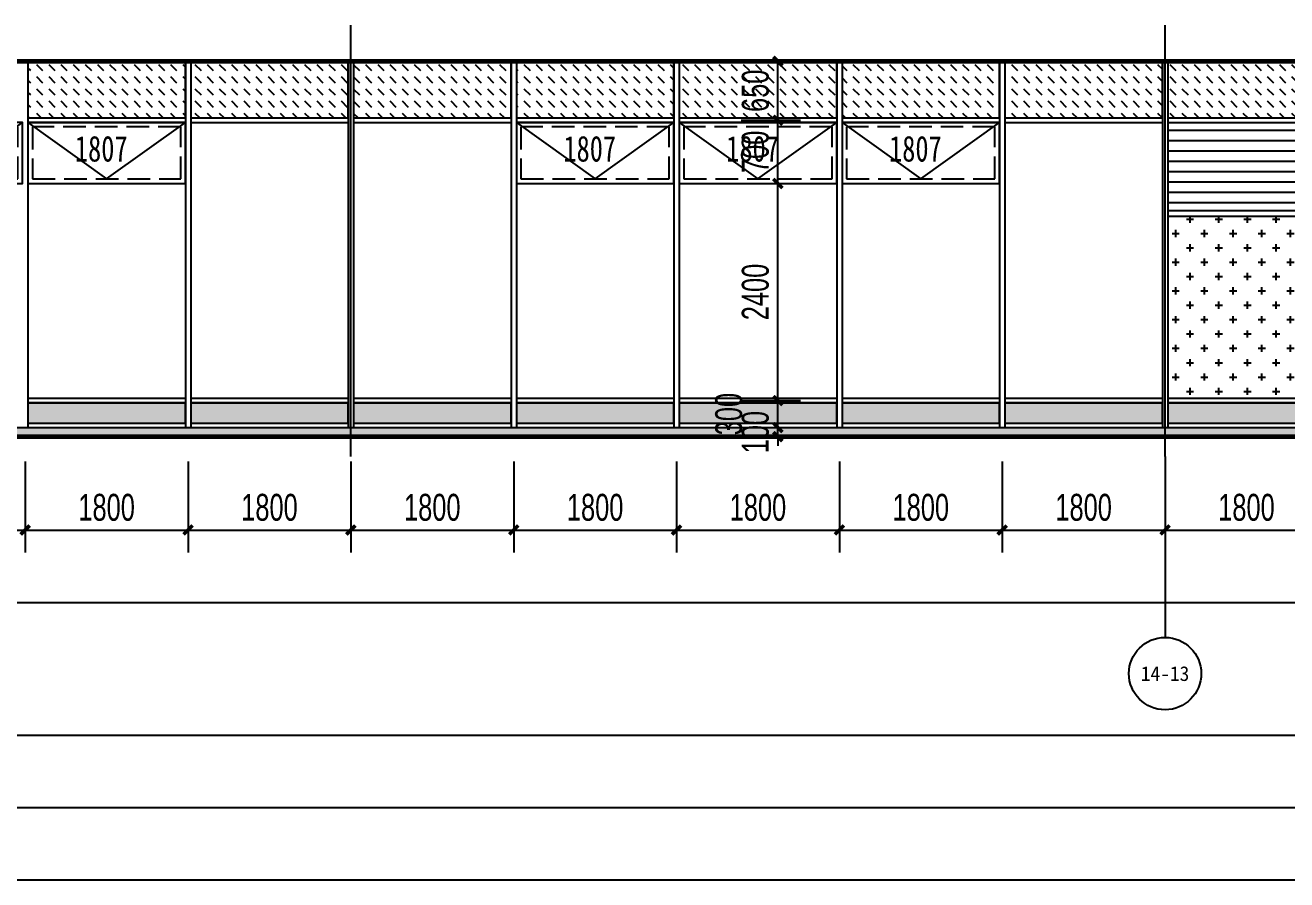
# Model space of a CAD drawing. Extents: x -483182 to 812890, y -390528 to -214858.
# Drawn here: x -357800 to -343855, y -316392 to -306942 of the extents above; entities that cross this region are included whole.
import ezdxf
from ezdxf.enums import TextEntityAlignment as Align

# ---------------------------------------------------------------- set-up
doc = ezdxf.new("R2010")
doc.units = 0
doc.header["$LTSCALE"] = 1000
doc.header["$MEASUREMENT"] = 0
doc.linetypes.add('DASH', pattern=[0.35, 0.25, -0.1])
for name, color, linetype in [('01-标注_尺寸', 124, 'Continuous'), ('01-标注_轴线坐标', 132, 'Continuous'), ('02-TEXT_轴号', 7, 'Continuous'), ('05-填充_156', 156, 'Continuous'), ('05-填充_168', 168, 'Continuous'), ('05-填充_18', 18, 'Continuous'), ('A-0-图名图例', 2, 'Continuous'), ('A-C_窗', 140, 'Continuous'), ('E-立面轮廓', 241, 'Continuous'), ('外墙百叶', 162, 'Continuous')]:
    doc.layers.add(name, color=color, linetype=linetype)
doc.layers.add('04-不打印_辅助线', color=165, linetype='Continuous', plot=False)
doc.styles.add('_TCH_AXIS', font='STXIHEI_0.TTF', dxfattribs={"width": 0.75})
doc.styles.add('_TCH_DIM_T3', font='ros.shx', dxfattribs={"width": 0.705882, "bigfont": 'jd.shx'})
doc.styles.get("Standard").update_dxf_attribs({"font": 'STXIHEI_0.TTF', "width": 0.75})
doc.dimstyles.new('_TCH_ARCH&&100', dxfattribs={"dimtxt": 297.5, "dimasz": 100, "dimexe": 250, "dimexo": 300, "dimgap": 100, "dimtad": 1, "dimdec": 0, "dimzin": 0, "dimdsep": 46, "dimtxsty": '_TCH_DIM_T3', "dimblk": 'ARCHTICK', "dimcen": 0.09, "dimclrt": 7, "dimazin": 2, "dimtfac": 1, "dimtdec": 0, "dimtix": 1, "dimtmove": 2, "dimatfit": 3, "dimfxl": 0, "dimtolj": 1, "dimtzin": 0, "dimarcsym": 0})

# ---------------------------------------------------------------- blocks, each defined once
blk = doc.blocks.new('*U464')
at = {"layer": '05-填充_156'}
h = blk.add_hatch(dxfattribs=at)
h.set_pattern_fill('DASH', color=256, scale=100, angle=315)
h.set_pattern_definition([(315, (17475, 318054.43), (134.703842, -3e-14), [95.25, -95.25])])
h.paths.add_polyline_path([(0, 50), (1740, 50), (1740, 675), (0, 675)])
blk.add_lwpolyline([(0, 50), (1740, 50), (1740, 675), (0, 675)], close=True)
for points in [[(0, 50), (1740, 50)], [(0, 0), (1740, 0)]]:
    blk.add_lwpolyline(points)
blk = doc.blocks.new('kdytu')
at = {"layer": '05-填充_168'}
h = blk.add_hatch(color=256, dxfattribs=at)
h.dxf.hatch_style = 1
h.paths.add_polyline_path([(0, 50), (1740, 50), (1740, 275), (0, 275)])
for points in [[(0, 325), (1740, 325)], [(0, 275), (1740, 275)], [(0, 50), (1740, 50)], [(0, 0), (1740, 0)]]:
    blk.add_lwpolyline(points)
blk.add_lwpolyline([(0, 50), (1740, 50), (1740, 275), (0, 275)], close=True)
blk = doc.blocks.new('*U625')
at = {"layer": 'A-C_窗'}
blk.add_blockref('kdytu', (-870, -162.5), dxfattribs=at)
blk = doc.blocks.new('*U626')
at = {"layer": 'A-C_窗', "color": 0, "linetype": 'ByBlock', "lineweight": -2, "transparency": 16777216}
for p in [(0, 0), (1800, 0), (3600, 0), (5400, 0), (7200, 0), (9000, 0), (10800, 0), (12600, 0)]:
    blk.add_blockref('*U625', p, dxfattribs=at)
blk = doc.blocks.new('A$C2E0A5E3B')
blk.add_lwpolyline([(-5, 0), (1735, 0), (1735, 675), (-5, 675)], close=True)
for points in [[(-5, 675), (865, 50)], [(865, 50), (1735, 675)]]:
    blk.add_lwpolyline(points)
at = {"linetype": 'DASH'}
blk.add_lwpolyline([(45, 50), (1685, 50), (1685, 625), (45, 625)], close=True, dxfattribs=at)
at = {"layer": '04-不打印_辅助线', "width": 0.75}
blk.add_text('1807', height=285.4, dxfattribs=at).set_placement((514, 242))
blk = doc.blocks.new('*U627')
at = {"layer": 'A-C_窗'}
blk.add_blockref('A$C2E0A5E3B', (-865, -337.5), dxfattribs=at)
blk = doc.blocks.new('*U628')
at = {"layer": 'A-C_窗', "color": 0, "linetype": 'ByBlock', "lineweight": -2, "transparency": 16777216}
for p in [(0, 0), (1800, 0), (3600, 0)]:
    blk.add_blockref('*U627', p, dxfattribs=at)
blk = doc.blocks.new('*U631')
at = {"layer": 'A-C_窗'}
blk.add_blockref('A$C2E0A5E3B', (-865, -337.5), dxfattribs=at)
blk = doc.blocks.new('*U632')
at = {"layer": 'A-C_窗', "color": 0, "linetype": 'ByBlock', "lineweight": -2, "transparency": 16777216}
for p in [(0, 0), (1800, 0), (3600, 0)]:
    blk.add_blockref('*U631', p, dxfattribs=at)
blk = doc.blocks.new('_ArchTick')
at = {"color": 0, "linetype": 'ByBlock', "const_width": 0.4}
blk.add_lwpolyline([(-0.5, -0.5), (0.5, 0.5)], dxfattribs=at)
blk = doc.blocks.new('*D1678')
at = {"layer": '01-标注_轴线坐标', "color": 0, "lineweight": -2, "transparency": 16777216}
for p, q in [((-390200, -312465), (-390200, -313574)), ((-341508, -312465), (-341508, -313574)), ((-390200, -313324), (-341508, -313324))]:
    blk.add_line(p, q, dxfattribs=at)
at = {"layer": 'Defpoints', "color": 0, "transparency": 16777216}
for p in [(-390200, -312165), (-341508, -312165), (-341508, -313324)]:
    blk.add_point(p, dxfattribs=at)
at = {"layer": '01-标注_轴线坐标', "color": 0, "lineweight": -2, "transparency": 16777216, "xscale": 100, "yscale": 100, "zscale": 100, "rotation": 180}
blk.add_blockref('_ArchTick', (-390200, -313324), dxfattribs=at)
at = {"layer": '01-标注_轴线坐标', "color": 0, "lineweight": -2, "transparency": 16777216, "xscale": 100, "yscale": 100, "zscale": 100}
blk.add_blockref('_ArchTick', (-341508, -313324), dxfattribs=at)
at = {"layer": '01-标注_轴线坐标', "color": 7, "transparency": 16777216, "insert": (-365854, -313075), "char_height": 297.5, "attachment_point": 5, "style": '_TCH_DIM_T3'}
blk.add_mtext('\\A1;48692', dxfattribs=at)
blk = doc.blocks.new('*D1680')
at = {"layer": '01-标注_尺寸', "color": 0, "lineweight": -2, "transparency": 16777216}
for p, q in [((-345200, -311765), (-345200, -312774)), ((-343400, -311765), (-343400, -312774)), ((-345200, -312524), (-343400, -312524))]:
    blk.add_line(p, q, dxfattribs=at)
at = {"layer": 'Defpoints', "color": 0, "transparency": 16777216}
for p in [(-345200, -311465), (-343400, -311465), (-343400, -312524)]:
    blk.add_point(p, dxfattribs=at)
at = {"layer": '01-标注_尺寸', "color": 0, "lineweight": -2, "transparency": 16777216, "xscale": 100, "yscale": 100, "zscale": 100, "rotation": 180}
blk.add_blockref('_ArchTick', (-345200, -312524), dxfattribs=at)
at = {"layer": '01-标注_尺寸', "color": 0, "lineweight": -2, "transparency": 16777216, "xscale": 100, "yscale": 100, "zscale": 100}
blk.add_blockref('_ArchTick', (-343400, -312524), dxfattribs=at)
at = {"layer": '01-标注_尺寸', "color": 7, "transparency": 16777216, "insert": (-344300, -312275), "char_height": 297.5, "attachment_point": 5, "style": '_TCH_DIM_T3'}
blk.add_mtext('\\A1;1800', dxfattribs=at)
blk = doc.blocks.new('*D1681')
at = {"layer": '01-标注_尺寸', "color": 0, "lineweight": -2, "transparency": 16777216}
for p, q in [((-347000, -311765), (-347000, -312774)), ((-345200, -311765), (-345200, -312774)), ((-347000, -312524), (-345200, -312524))]:
    blk.add_line(p, q, dxfattribs=at)
at = {"layer": 'Defpoints', "color": 0, "transparency": 16777216}
for p in [(-347000, -311465), (-345200, -311465), (-345200, -312524)]:
    blk.add_point(p, dxfattribs=at)
at = {"layer": '01-标注_尺寸', "color": 0, "lineweight": -2, "transparency": 16777216, "xscale": 100, "yscale": 100, "zscale": 100, "rotation": 180}
blk.add_blockref('_ArchTick', (-347000, -312524), dxfattribs=at)
at = {"layer": '01-标注_尺寸', "color": 0, "lineweight": -2, "transparency": 16777216, "xscale": 100, "yscale": 100, "zscale": 100}
blk.add_blockref('_ArchTick', (-345200, -312524), dxfattribs=at)
at = {"layer": '01-标注_尺寸', "color": 7, "transparency": 16777216, "insert": (-346100, -312275), "char_height": 297.5, "attachment_point": 5, "style": '_TCH_DIM_T3'}
blk.add_mtext('\\A1;1800', dxfattribs=at)
blk = doc.blocks.new('*D1682')
at = {"layer": '01-标注_尺寸', "color": 0, "lineweight": -2, "transparency": 16777216}
for p, q in [((-348800, -311765), (-348800, -312774)), ((-347000, -311765), (-347000, -312774)), ((-348800, -312524), (-347000, -312524))]:
    blk.add_line(p, q, dxfattribs=at)
at = {"layer": 'Defpoints', "color": 0, "transparency": 16777216}
for p in [(-348800, -311465), (-347000, -311465), (-347000, -312524)]:
    blk.add_point(p, dxfattribs=at)
at = {"layer": '01-标注_尺寸', "color": 0, "lineweight": -2, "transparency": 16777216, "xscale": 100, "yscale": 100, "zscale": 100, "rotation": 180}
blk.add_blockref('_ArchTick', (-348800, -312524), dxfattribs=at)
at = {"layer": '01-标注_尺寸', "color": 0, "lineweight": -2, "transparency": 16777216, "xscale": 100, "yscale": 100, "zscale": 100}
blk.add_blockref('_ArchTick', (-347000, -312524), dxfattribs=at)
at = {"layer": '01-标注_尺寸', "color": 7, "transparency": 16777216, "insert": (-347900, -312275), "char_height": 297.5, "attachment_point": 5, "style": '_TCH_DIM_T3'}
blk.add_mtext('\\A1;1800', dxfattribs=at)
blk = doc.blocks.new('*D1683')
at = {"layer": '01-标注_尺寸', "color": 0, "lineweight": -2, "transparency": 16777216}
for p, q in [((-350600, -311765), (-350600, -312774)), ((-348800, -311765), (-348800, -312774)), ((-350600, -312524), (-348800, -312524))]:
    blk.add_line(p, q, dxfattribs=at)
at = {"layer": 'Defpoints', "color": 0, "transparency": 16777216}
for p in [(-350600, -311465), (-348800, -311465), (-348800, -312524)]:
    blk.add_point(p, dxfattribs=at)
at = {"layer": '01-标注_尺寸', "color": 0, "lineweight": -2, "transparency": 16777216, "xscale": 100, "yscale": 100, "zscale": 100, "rotation": 180}
blk.add_blockref('_ArchTick', (-350600, -312524), dxfattribs=at)
at = {"layer": '01-标注_尺寸', "color": 0, "lineweight": -2, "transparency": 16777216, "xscale": 100, "yscale": 100, "zscale": 100}
blk.add_blockref('_ArchTick', (-348800, -312524), dxfattribs=at)
at = {"layer": '01-标注_尺寸', "color": 7, "transparency": 16777216, "insert": (-349700, -312275), "char_height": 297.5, "attachment_point": 5, "style": '_TCH_DIM_T3'}
blk.add_mtext('\\A1;1800', dxfattribs=at)
blk = doc.blocks.new('*D1684')
at = {"layer": '01-标注_尺寸', "color": 0, "lineweight": -2, "transparency": 16777216}
for p, q in [((-352400, -311765), (-352400, -312774)), ((-350600, -311765), (-350600, -312774)), ((-352400, -312524), (-350600, -312524))]:
    blk.add_line(p, q, dxfattribs=at)
at = {"layer": 'Defpoints', "color": 0, "transparency": 16777216}
for p in [(-352400, -311465), (-350600, -311465), (-350600, -312524)]:
    blk.add_point(p, dxfattribs=at)
at = {"layer": '01-标注_尺寸', "color": 0, "lineweight": -2, "transparency": 16777216, "xscale": 100, "yscale": 100, "zscale": 100, "rotation": 180}
blk.add_blockref('_ArchTick', (-352400, -312524), dxfattribs=at)
at = {"layer": '01-标注_尺寸', "color": 0, "lineweight": -2, "transparency": 16777216, "xscale": 100, "yscale": 100, "zscale": 100}
blk.add_blockref('_ArchTick', (-350600, -312524), dxfattribs=at)
at = {"layer": '01-标注_尺寸', "color": 7, "transparency": 16777216, "insert": (-351500, -312275), "char_height": 297.5, "attachment_point": 5, "style": '_TCH_DIM_T3'}
blk.add_mtext('\\A1;1800', dxfattribs=at)
blk = doc.blocks.new('*D1685')
at = {"layer": '01-标注_尺寸', "color": 0, "lineweight": -2, "transparency": 16777216}
for p, q in [((-354200, -311765), (-354200, -312774)), ((-352400, -311765), (-352400, -312774)), ((-354200, -312524), (-352400, -312524))]:
    blk.add_line(p, q, dxfattribs=at)
at = {"layer": 'Defpoints', "color": 0, "transparency": 16777216}
for p in [(-354200, -311465), (-352400, -311465), (-352400, -312524)]:
    blk.add_point(p, dxfattribs=at)
at = {"layer": '01-标注_尺寸', "color": 0, "lineweight": -2, "transparency": 16777216, "xscale": 100, "yscale": 100, "zscale": 100, "rotation": 180}
blk.add_blockref('_ArchTick', (-354200, -312524), dxfattribs=at)
at = {"layer": '01-标注_尺寸', "color": 0, "lineweight": -2, "transparency": 16777216, "xscale": 100, "yscale": 100, "zscale": 100}
blk.add_blockref('_ArchTick', (-352400, -312524), dxfattribs=at)
at = {"layer": '01-标注_尺寸', "color": 7, "transparency": 16777216, "insert": (-353300, -312275), "char_height": 297.5, "attachment_point": 5, "style": '_TCH_DIM_T3'}
blk.add_mtext('\\A1;1800', dxfattribs=at)
blk = doc.blocks.new('*D1686')
at = {"layer": '01-标注_尺寸', "color": 0, "lineweight": -2, "transparency": 16777216}
for p, q in [((-356000, -311765), (-356000, -312774)), ((-354200, -311765), (-354200, -312774)), ((-356000, -312524), (-354200, -312524))]:
    blk.add_line(p, q, dxfattribs=at)
at = {"layer": 'Defpoints', "color": 0, "transparency": 16777216}
for p in [(-356000, -311465), (-354200, -311465), (-354200, -312524)]:
    blk.add_point(p, dxfattribs=at)
at = {"layer": '01-标注_尺寸', "color": 0, "lineweight": -2, "transparency": 16777216, "xscale": 100, "yscale": 100, "zscale": 100, "rotation": 180}
blk.add_blockref('_ArchTick', (-356000, -312524), dxfattribs=at)
at = {"layer": '01-标注_尺寸', "color": 0, "lineweight": -2, "transparency": 16777216, "xscale": 100, "yscale": 100, "zscale": 100}
blk.add_blockref('_ArchTick', (-354200, -312524), dxfattribs=at)
at = {"layer": '01-标注_尺寸', "color": 7, "transparency": 16777216, "insert": (-355100, -312275), "char_height": 297.5, "attachment_point": 5, "style": '_TCH_DIM_T3'}
blk.add_mtext('\\A1;1800', dxfattribs=at)
blk = doc.blocks.new('*D1687')
at = {"layer": '01-标注_尺寸', "color": 0, "lineweight": -2, "transparency": 16777216}
for p, q in [((-357800, -311765), (-357800, -312774)), ((-356000, -311765), (-356000, -312774)), ((-357800, -312524), (-356000, -312524))]:
    blk.add_line(p, q, dxfattribs=at)
at = {"layer": 'Defpoints', "color": 0, "transparency": 16777216}
for p in [(-357800, -311465), (-356000, -311465), (-356000, -312524)]:
    blk.add_point(p, dxfattribs=at)
at = {"layer": '01-标注_尺寸', "color": 0, "lineweight": -2, "transparency": 16777216, "xscale": 100, "yscale": 100, "zscale": 100, "rotation": 180}
blk.add_blockref('_ArchTick', (-357800, -312524), dxfattribs=at)
at = {"layer": '01-标注_尺寸', "color": 0, "lineweight": -2, "transparency": 16777216, "xscale": 100, "yscale": 100, "zscale": 100}
blk.add_blockref('_ArchTick', (-356000, -312524), dxfattribs=at)
at = {"layer": '01-标注_尺寸', "color": 7, "transparency": 16777216, "insert": (-356900, -312275), "char_height": 297.5, "attachment_point": 5, "style": '_TCH_DIM_T3'}
blk.add_mtext('\\A1;1800', dxfattribs=at)
blk = doc.blocks.new('*D1688')
at = {"layer": '01-标注_尺寸', "color": 0, "lineweight": -2, "transparency": 16777216}
for p, q in [((-359600, -311765), (-359600, -312774)), ((-357800, -311765), (-357800, -312774)), ((-359600, -312524), (-357800, -312524))]:
    blk.add_line(p, q, dxfattribs=at)
at = {"layer": 'Defpoints', "color": 0, "transparency": 16777216}
for p in [(-359600, -311465), (-357800, -311465), (-357800, -312524)]:
    blk.add_point(p, dxfattribs=at)
at = {"layer": '01-标注_尺寸', "color": 0, "lineweight": -2, "transparency": 16777216, "xscale": 100, "yscale": 100, "zscale": 100, "rotation": 180}
blk.add_blockref('_ArchTick', (-359600, -312524), dxfattribs=at)
at = {"layer": '01-标注_尺寸', "color": 0, "lineweight": -2, "transparency": 16777216, "xscale": 100, "yscale": 100, "zscale": 100}
blk.add_blockref('_ArchTick', (-357800, -312524), dxfattribs=at)
at = {"layer": '01-标注_尺寸', "color": 7, "transparency": 16777216, "insert": (-358700, -312275), "char_height": 297.5, "attachment_point": 5, "style": '_TCH_DIM_T3'}
blk.add_mtext('\\A1;1800', dxfattribs=at)
blk = doc.blocks.new('*D2059')
at = {"layer": '01-标注_尺寸', "color": 0, "lineweight": -2, "transparency": 16777216}
for p, q in [((-349884, -311392), (-349230, -311392)), ((-349480, -311392), (-349480, -311292)), ((-349480, -311492), (-349480, -311392)), ((-349884, -311492), (-349230, -311492)), ((-349480, -311492), (-349480, -311592))]:
    blk.add_line(p, q, dxfattribs=at)
at = {"layer": 'Defpoints', "color": 0, "transparency": 16777216}
for p in [(-350184, -311392), (-349480, -311392), (-350184, -311492)]:
    blk.add_point(p, dxfattribs=at)
at = {"layer": '01-标注_尺寸', "color": 0, "lineweight": -2, "transparency": 16777216, "xscale": 100, "yscale": 100, "zscale": 100}
for p, rotation in [((-349480, -311392), 270), ((-349480, -311492), 90)]:
    blk.add_blockref('_ArchTick', p, dxfattribs=dict(at, rotation=rotation))
at = {"layer": '01-标注_尺寸', "color": 7, "transparency": 16777216, "insert": (-349728, -311442), "char_height": 297.5, "attachment_point": 5, "rotation": 90, "style": '_TCH_DIM_T3'}
blk.add_mtext('\\A1;100', dxfattribs=at)
blk = doc.blocks.new('*D2060')
at = {"layer": '01-标注_尺寸', "color": 0, "lineweight": -2, "transparency": 16777216}
for p, q in [((-349884, -311092), (-349230, -311092)), ((-349480, -311392), (-349480, -311092)), ((-349884, -311392), (-349230, -311392))]:
    blk.add_line(p, q, dxfattribs=at)
at = {"layer": 'Defpoints', "color": 0, "transparency": 16777216}
for p in [(-350184, -311092), (-349480, -311092), (-350184, -311392)]:
    blk.add_point(p, dxfattribs=at)
at = {"layer": '01-标注_尺寸', "color": 0, "lineweight": -2, "transparency": 16777216, "xscale": 100, "yscale": 100, "zscale": 100}
for p, rotation in [((-349480, -311092), 90), ((-349480, -311392), 270)]:
    blk.add_blockref('_ArchTick', p, dxfattribs=dict(at, rotation=rotation))
at = {"layer": '01-标注_尺寸', "color": 7, "transparency": 16777216, "insert": (-350022, -311242), "char_height": 297.5, "attachment_point": 5, "rotation": 90, "style": '_TCH_DIM_T3'}
blk.add_mtext('\\A1;300', dxfattribs=at)
blk = doc.blocks.new('*D2061')
at = {"layer": '01-标注_尺寸', "color": 0, "lineweight": -2, "transparency": 16777216}
for p, q in [((-349884, -308692), (-349230, -308692)), ((-349480, -311092), (-349480, -308692)), ((-349884, -311092), (-349230, -311092))]:
    blk.add_line(p, q, dxfattribs=at)
at = {"layer": 'Defpoints', "color": 0, "transparency": 16777216}
for p in [(-350184, -308692), (-349480, -308692), (-350184, -311092)]:
    blk.add_point(p, dxfattribs=at)
at = {"layer": '01-标注_尺寸', "color": 0, "lineweight": -2, "transparency": 16777216, "xscale": 100, "yscale": 100, "zscale": 100}
for p, rotation in [((-349480, -308692), 90), ((-349480, -311092), 270)]:
    blk.add_blockref('_ArchTick', p, dxfattribs=dict(at, rotation=rotation))
at = {"layer": '01-标注_尺寸', "color": 7, "transparency": 16777216, "insert": (-349728, -309892), "char_height": 297.5, "attachment_point": 5, "rotation": 90, "style": '_TCH_DIM_T3'}
blk.add_mtext('\\A1;2400', dxfattribs=at)
blk = doc.blocks.new('*D2062')
at = {"layer": '01-标注_尺寸', "color": 0, "lineweight": -2, "transparency": 16777216}
for p, q in [((-349884, -307992), (-349230, -307992)), ((-349480, -308692), (-349480, -307992)), ((-349884, -308692), (-349230, -308692))]:
    blk.add_line(p, q, dxfattribs=at)
at = {"layer": 'Defpoints', "color": 0, "transparency": 16777216}
for p in [(-350184, -307992), (-349480, -307992), (-350184, -308692)]:
    blk.add_point(p, dxfattribs=at)
at = {"layer": '01-标注_尺寸', "color": 0, "lineweight": -2, "transparency": 16777216, "xscale": 100, "yscale": 100, "zscale": 100}
for p, rotation in [((-349480, -307992), 90), ((-349480, -308692), 270)]:
    blk.add_blockref('_ArchTick', p, dxfattribs=dict(at, rotation=rotation))
at = {"layer": '01-标注_尺寸', "color": 7, "transparency": 16777216, "insert": (-349728, -308342), "char_height": 297.5, "attachment_point": 5, "rotation": 90, "style": '_TCH_DIM_T3'}
blk.add_mtext('\\A1;700', dxfattribs=at)
blk = doc.blocks.new('*D2063')
at = {"layer": '01-标注_尺寸', "color": 0, "lineweight": -2, "transparency": 16777216}
for p, q in [((-349884, -307342), (-349230, -307342)), ((-349480, -307992), (-349480, -307342)), ((-349884, -307992), (-349230, -307992))]:
    blk.add_line(p, q, dxfattribs=at)
at = {"layer": 'Defpoints', "color": 0, "transparency": 16777216}
for p in [(-350184, -307342), (-349480, -307342), (-350184, -307992)]:
    blk.add_point(p, dxfattribs=at)
at = {"layer": '01-标注_尺寸', "color": 0, "lineweight": -2, "transparency": 16777216, "xscale": 100, "yscale": 100, "zscale": 100}
for p, rotation in [((-349480, -307342), 90), ((-349480, -307992), 270)]:
    blk.add_blockref('_ArchTick', p, dxfattribs=dict(at, rotation=rotation))
at = {"layer": '01-标注_尺寸', "color": 7, "transparency": 16777216, "insert": (-349728, -307667), "char_height": 297.5, "attachment_point": 5, "rotation": 90, "style": '_TCH_DIM_T3'}
blk.add_mtext('\\A1;650', dxfattribs=at)

msp = doc.modelspace()

# ---------------------------------------------------------------- hatches: boundary and pattern name
at = {"layer": '05-填充_156'}
h = msp.add_hatch(dxfattribs=at)
h.set_pattern_fill('CROSS', color=136, scale=100)
h.set_pattern_definition([(0, (0, 0), (158.75, 158.75), [79.375, -238.125]), (90, (39.69, -39.69), (-158.75, 158.75), [79.375, -238.125])])
h.paths.add_polyline_path([(-343369.9, -311066.9), (-341567.9, -311066.9), (-341567.9, -309051.9), (-343369.9, -309051.9)])
h.paths.add_polyline_path([(-345169.9, -309051.9), (-343429.9, -309051.9), (-343429.9, -311066.9), (-345169.9, -311066.9)])
at = {"layer": '外墙百叶'}
h = msp.add_hatch(dxfattribs=at)
h.set_pattern_fill('LINE', color=256, scale=120)
h.set_pattern_definition([(0, (14400, -10350), (0, 114.3), [])])
h.paths.add_polyline_path([(-345169.9, -308991.9), (-343429.9, -308991.9), (-343429.9, -308016.9), (-345169.9, -308016.9)])

# ---------------------------------------------------------------- linework, layer by layer
at = {"layer": '01-标注_轴线坐标'}
msp.add_line((-345199.9, -311711.7), (-345199.9, -313711.7), dxfattribs=at)
msp.add_circle((-345199.9, -314111.7), 400, dxfattribs=at)
at = {"layer": '04-不打印_辅助线'}
for p, q in [((-354199.9, -311711.7), (-354199.9, -306941.9)), ((-345199.9, -311711.7), (-345199.9, -306941.9))]:
    msp.add_line(p, q, dxfattribs=at)
for points in [[(-391099.9, -311391.9), (-341207.9, -311391.9)], [(-391099.9, -311491.9), (-341207.9, -311491.9)]]:
    msp.add_lwpolyline(points, dxfattribs=at)
at = {"layer": '05-填充_18', "const_width": 100}
for points in [[(-378629.9, -311441.9), (-355969.9, -311441.9)], [(-355969.9, -311441.9), (-341507.9, -311441.9)]]:
    msp.add_lwpolyline(points, dxfattribs=at)
at = {"layer": 'A-0-图名图例'}
for p, q in [((-396580, -314791.9), (-322480, -314791.9)), ((-396580, -315591.9), (-322480, -315591.9)), ((-396580, -316391.9), (-322480, -316391.9))]:
    msp.add_line(p, q, dxfattribs=at)
at = {"layer": 'A-C_窗'}
for p, q in [((-357769.9, -307341.9), (-357769.9, -311391.9)), ((-356029.9, -307341.9), (-356029.9, -311391.9)), ((-355969.9, -307341.9), (-355969.9, -311391.9)), ((-354229.9, -307341.9), (-354229.9, -311391.9)), ((-354169.9, -307341.9), (-354169.9, -311391.9)), ((-352429.9, -307341.9), (-352429.9, -311391.9)), ((-352369.9, -307341.9), (-352369.9, -311391.9)), ((-350629.9, -307341.9), (-350629.9, -311391.9)), ((-350569.9, -307341.9), (-350569.9, -311391.9)), ((-348829.9, -307341.9), (-348829.9, -311391.9)), ((-348769.9, -307341.9), (-348769.9, -311391.9)), ((-347029.9, -307341.9), (-347029.9, -311391.9)), ((-346969.9, -307341.9), (-346969.9, -311391.9)), ((-345229.9, -307341.9), (-345229.9, -311391.9)), ((-345169.9, -307341.9), (-345169.9, -311391.9)), ((-345169.9, -308991.9), (-343429.9, -308991.9)), ((-345169.9, -309051.9), (-343429.9, -309051.9))]:
    msp.add_line(p, q, dxfattribs=at)
at = {"layer": 'E-立面轮廓', "const_width": 50}
for points in [[(-391099.9, -307341.9), (-341507.9, -307341.9), (-341507.9, -311491.9), (-391099.9, -311491.9)], [(-341207.9, -311491.9), (-391099.9, -311491.9)]]:
    msp.add_lwpolyline(points, dxfattribs=at)

# ---------------------------------------------------------------- block references
at = {"layer": 'A-C_窗'}
for name, p in [('*U464', (-357769.9, -308016.9)), ('*U464', (-355969.9, -308016.9)), ('*U464', (-354169.9, -308016.9)), ('*U464', (-352369.9, -308016.9)), ('*U464', (-350569.9, -308016.9)), ('*U464', (-348769.9, -308016.9)), ('*U464', (-346969.9, -308016.9)), ('*U464', (-345169.9, -308016.9)), ('*U628', (-360499.9, -308354.4)), ('*U632', (-351499.9, -308354.4)), ('*U626', (-356899.9, -311229.4))]:
    msp.add_blockref(name, p, dxfattribs=at)

# ---------------------------------------------------------------- texts
at = {"layer": '02-TEXT_轴号', "style": '_TCH_AXIS', "width": 0.938776}
msp.add_text('14-13', height=163.05, dxfattribs=at).set_placement((-345467.7, -314193.3), (-344932, -314193.3), align=Align.FIT)

# ---------------------------------------------------------------- dimensions: what is measured, and where the dimension line sits
at = {"layer": '01-标注_尺寸'}
for p1, p2, distance, picture, middle in [((-350184.4, -307991.9), (-350184.4, -307341.9), -704.9, '*D2063', (-349728.3, -307666.9)), ((-350184.4, -308691.9), (-350184.4, -307991.9), -704.9, '*D2062', (-349728.3, -308341.9)), ((-350184.4, -311091.9), (-350184.4, -308691.9), -704.9, '*D2061', (-349728.3, -309891.9)), ((-350184.4, -311491.9), (-350184.4, -311391.9), -704.9, '*D2059', (-349728.3, -311441.9)), ((-359599.9, -311465.1), (-357799.9, -311465.1), -1058.9, '*D1688', (-358699.9, -312275.3)), ((-357799.9, -311465.1), (-355999.9, -311465.1), -1058.9, '*D1687', (-356899.9, -312275.3)), ((-355999.9, -311465.1), (-354199.9, -311465.1), -1058.9, '*D1686', (-355099.9, -312275.3)), ((-354199.9, -311465.1), (-352399.9, -311465.1), -1058.9, '*D1685', (-353299.9, -312275.3)), ((-352399.9, -311465.1), (-350599.9, -311465.1), -1058.9, '*D1684', (-351499.9, -312275.3)), ((-350599.9, -311465.1), (-348799.9, -311465.1), -1058.9, '*D1683', (-349699.9, -312275.3)), ((-348799.9, -311465.1), (-346999.9, -311465.1), -1058.9, '*D1682', (-347899.9, -312275.3)), ((-346999.9, -311465.1), (-345199.9, -311465.1), -1058.9, '*D1681', (-346099.9, -312275.3)), ((-345199.9, -311465.1), (-343399.9, -311465.1), -1058.9, '*D1680', (-344299.9, -312275.3))]:
    dim = msp.add_aligned_dim(p1=p1, p2=p2, distance=distance, dimstyle='_TCH_ARCH&&100', dxfattribs=at)
    dim.commit()
    dim.dimension.update_dxf_attribs({"geometry": picture, "text_midpoint": middle})
dim = msp.add_linear_dim(base=(-349479.5, -311091.9), p1=(-350184.4, -311391.9), p2=(-350184.4, -311091.9), angle=90, dimstyle='_TCH_ARCH&&100', dxfattribs=at)
dim.commit()
dim.dimension.update_dxf_attribs({"geometry": '*D2060', "text_midpoint": (-350022, -311241.9), "dimtype": 161})
at = {"layer": '01-标注_轴线坐标'}
dim = msp.add_aligned_dim(p1=(-390199.9, -312164.7), p2=(-341507.9, -312164.7), distance=-1159.3, dimstyle='_TCH_ARCH&&100', dxfattribs=at)
dim.commit()
dim.dimension.update_dxf_attribs({"geometry": '*D1678', "text_midpoint": (-365853.9, -313075.3)})

doc.saveas('drawing.dxf')
